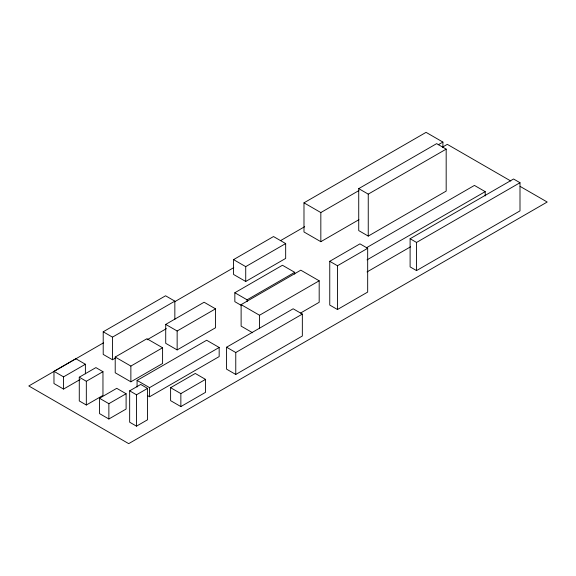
<?xml version="1.0" encoding="UTF-8"?>
<svg xmlns="http://www.w3.org/2000/svg" width="576" height="576" viewBox="0 0 576 576"><rect width="100%" height="100%" fill="white"/><g stroke="black" fill="none" stroke-linecap="round" stroke-linejoin="round"><path stroke-width="0.86" d="M358.927 219.694L320.832 241.69L303.984 231.97L303.984 202.831L426.06 132.358L442.908 142.078L442.908 147.377M115.567 357.984L112.486 359.762L103.212 354.413L103.212 331.79L165.571 295.783L174.845 301.14L174.845 319.406M233.561 259.618L273.506 236.549L285.667 243.569L285.667 258.415L245.722 281.477L233.561 274.457L233.561 259.618L245.722 266.638L285.667 243.569M358.726 188.626L436.651 143.633L446.177 149.134L446.177 191.102L368.251 236.088L358.726 230.594L358.726 188.626L368.251 194.126L446.177 149.134M303.984 202.831L320.832 212.558L358.927 190.562M438.242 144.77L442.908 142.078M103.212 331.79L112.486 337.14L174.845 301.14M80.122 379.505L63.554 389.066L53.971 383.537L53.971 371.333L75.809 358.726L85.392 364.255L85.392 373.846M103.615 342.77L28.8 385.97L128.7 443.642L547.2 202.025L520.092 186.379M174.535 301.831L233.762 267.631M280.519 240.638L304.682 226.692M442.62 147.053L447.3 144.353L510.804 181.015M53.971 371.333L63.554 376.862L85.392 364.255M165.715 324.403L204.098 302.242L215.532 308.837L215.532 327.758L177.149 349.92L165.715 343.318L165.715 324.403L177.149 330.998L215.532 308.837M79.279 377.201L95.904 367.603L102.96 371.678L102.96 395.41L86.328 405.007L79.279 400.939L79.279 377.201L86.328 381.276L102.96 371.678M115.214 357.041L146.93 338.724L162.59 347.767L162.59 363.506L130.867 381.816L115.214 372.78L115.214 357.041L130.867 366.077L162.59 347.767M147.132 339.761L166.378 328.651M241.733 305.662L234.842 301.687L234.842 292.738L282.449 265.255L294.696 272.326L294.696 274.111M234.842 292.738L247.09 299.808L294.696 272.326M252.612 332.762L241.121 326.124L241.121 304.625L300.787 270.18L319.183 280.793L319.183 302.292L300.586 313.027M329.753 261.302L359.964 243.857L367.675 248.306L367.675 292.075L337.464 309.514L329.753 305.064L329.753 261.302L337.464 265.752L367.675 248.306M99.511 398.275L116.734 388.325L126.101 393.732L126.101 409.046L108.871 418.997L99.511 413.59L99.511 398.275L108.871 403.682L126.101 393.732M366.358 247.817L474.43 185.422L485.208 191.642L485.208 195.955M137.074 387.05L137.074 380.419L206.654 340.25L219.168 347.472L219.168 356.587L149.58 396.763L147.37 395.489M241.121 304.625L259.51 315.245L319.183 280.793M129.658 390.838L140.724 384.451L147.564 388.397L147.564 419.767L136.498 426.154L129.658 422.208L129.658 390.838L136.498 394.79L147.564 388.397M367.027 259.877L485.208 191.642M137.074 380.419L149.58 387.641L219.168 347.472M410.105 238.73L513.562 178.999L519.998 182.714L519.998 210.874L416.534 270.598L410.105 266.89L410.105 238.73L416.534 242.446L519.998 182.714M226.577 347.22L293.155 308.786L302.342 314.086L302.342 336.017L235.764 374.458L226.577 369.158L226.577 347.22L235.764 352.526L302.342 314.086M367.027 271.937L410.566 246.802M170.604 387.691L195.264 373.457L205.51 379.375L205.51 392.35L180.857 406.577L170.604 400.658L170.604 387.691L180.857 393.61L205.51 379.375M416.534 242.446L416.534 270.598M368.251 194.126L368.251 236.088M337.464 265.752L337.464 309.514M320.832 212.558L320.832 241.69M259.51 315.245L259.51 328.68M247.09 299.808L247.09 301.601M245.722 266.638L245.722 281.477M235.764 352.526L235.764 374.458M180.857 393.61L180.857 406.577M177.149 330.998L177.149 349.92M149.58 387.641L149.58 396.763M136.498 394.79L136.498 426.154M130.867 366.077L130.867 381.816M112.486 337.14L112.486 359.762M108.871 403.682L108.871 418.997M86.328 381.276L86.328 405.007M63.554 376.862L63.554 389.066"/></g></svg>
